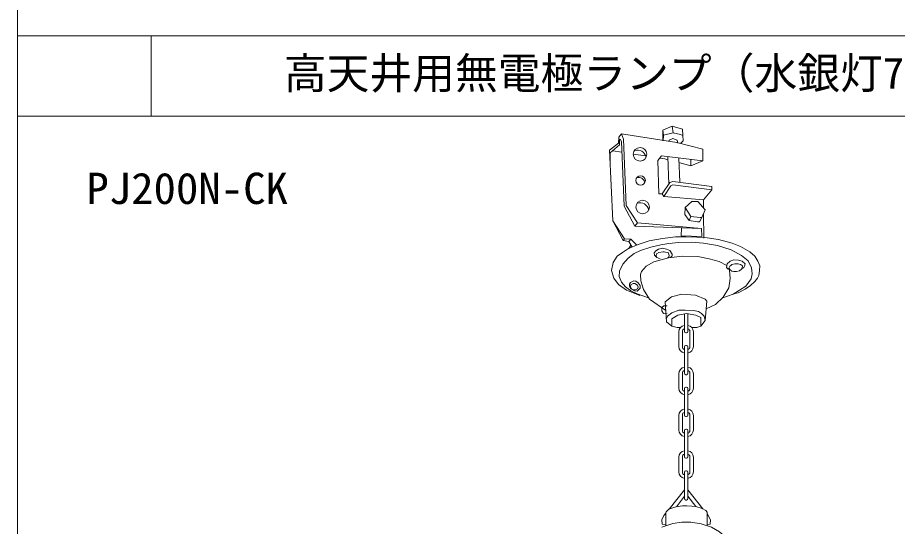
# Model space of a CAD drawing. Units: millimetres, scale not verified. Extents: x -1348 to 1152, y -2025 to -250.
# Drawn here: x -1347.9 to -936.7, y -922.9 to -684.9 of the extents above; entities that cross this region are included whole.
import ezdxf
from ezdxf.enums import TextEntityAlignment as Align

# ---------------------------------------------------------------- set-up
doc = ezdxf.new("R2010")
doc.units = ezdxf.units.MM
doc.header["$LTSCALE"] = 5
doc.layers.add('0-0_絵', color=7, linetype='Continuous', lineweight=20)
doc.layers.add('0-2_枠', color=7, linetype='Continuous', lineweight=20)
doc.layers.add('0-1_文字', color=7, linetype='Continuous')
doc.styles.add('ＭＳ ゴシック', font='')
doc.styles.get('ＭＳ ゴシック').set_extended_font_data('MS Gothic')

msp = doc.modelspace()

# ---------------------------------------------------------------- linework, layer by layer
at = {"layer": '0-0_絵'}
for p, q in [((-1041.463, -738.803), (-1041.964, -735.728)), ((-1046.344, -737.527), (-1045.994, -739.905)), ((-1070.929, -751.723), (-1070.929, -748.25)), ((-1065.497, -747.904), (-1069.746, -747.24)), ((-1054.331, -749.649), (-1060.15, -748.74)), ((-1043.591, -762.8), (-1043.977, -750.029)), ((-1038.896, -750.806), (-1038.333, -761.727)), ((-1033.3, -751.24), (-1033.3, -754.217)), ((-1045.877, -768.561), (-1046.729, -767.425)), ((-1027.321, -776.565), (-1027.191, -788.055)), ((-1058.114, -780.988), (-1059.411, -782.513)), ((-1033.271, -778.014), (-1034.093, -779.84)), ((-1029.163, -780.388), (-1028.158, -778.379)), ((-1061.298, -788.611), (-1064.23, -788.414)), ((-1060.709, -792.241), (-1062.295, -789.66)), ((-1061.237, -791.382), (-1062.263, -792.905)), ((-1049.088, -797.177), (-1050.226, -796.072)), ((-1049.088, -797.177), (-1047.561, -797.827)), ((-1044.061, -797.301), (-1043.514, -796.836)), ((-1055.704, -815.15), (-1053.027, -815.998)), ((-1044.174, -824.621), (-1044.675, -825.724)), ((-1044.215, -824.712), (-1044.111, -824.573)), ((-1036.28, -823.562), (-1036.28, -831.785)), ((-1034.61, -831.785), (-1034.61, -823.476)), ((-1038.835, -838.745), (-1038.835, -831.944)), ((-1037.165, -831.685), (-1037.165, -839.004)), ((-1035.655, -832.41), (-1035.235, -832.41)), ((-1033.724, -839.004), (-1033.724, -831.685)), ((-1032.054, -831.944), (-1032.054, -838.745)), ((-1036.28, -838.904), (-1036.28, -851.332)), ((-1035.235, -838.279), (-1035.655, -838.279)), ((-1034.61, -851.332), (-1034.61, -838.904)), ((-1037.165, -851.231), (-1037.165, -858.55)), ((-1033.724, -858.55), (-1033.724, -851.231)), ((-1038.835, -851.491), (-1038.835, -858.291)), ((-1035.235, -851.957), (-1035.655, -851.957)), ((-1032.054, -858.291), (-1032.054, -851.491)), ((-1036.28, -858.45), (-1036.28, -870.878)), ((-1035.655, -857.825), (-1035.235, -857.825)), ((-1034.61, -870.878), (-1034.61, -858.45)), ((-1038.835, -877.838), (-1038.835, -871.037)), ((-1037.165, -870.778), (-1037.165, -878.097)), ((-1035.655, -871.503), (-1035.235, -871.503)), ((-1033.724, -878.097), (-1033.724, -870.778)), ((-1032.054, -871.037), (-1032.054, -877.838)), ((-1036.28, -877.997), (-1036.28, -890.425)), ((-1035.235, -877.372), (-1035.655, -877.372)), ((-1034.61, -890.425), (-1034.61, -877.997)), ((-1038.835, -890.584), (-1038.835, -897.384)), ((-1037.165, -890.325), (-1037.165, -897.643)), ((-1035.235, -891.05), (-1035.655, -891.05)), ((-1033.724, -897.643), (-1033.724, -890.325)), ((-1032.054, -897.384), (-1032.054, -890.584)), ((-1036.28, -897.543), (-1036.28, -909.971)), ((-1035.655, -896.918), (-1035.235, -896.918)), ((-1034.61, -909.971), (-1034.61, -897.543)), ((-1043.431, -914.846), (-1036.28, -905.766)), ((-1036.28, -908.718), (-1039.948, -913.698)), ((-1034.61, -905.766), (-1027.605, -914.66)), ((-1030.986, -913.638), (-1034.61, -908.718)), ((-1035.655, -910.596), (-1035.235, -910.596)), ((-1044.923, -916.64), (-1044.923, -922.52))]:
    msp.add_line(p, q, dxfattribs=at)
for points in [[(-1046.266, -742.22), (-1046.344, -737.527), (-1041.964, -735.728), (-1037.192, -737.058), (-1037.031, -740.017)], [(-1028.134, -787.347), (-1028.302, -783.522), (-1058.114, -780.988), (-1063.464, -772.776), (-1064.744, -741.851), (-1065.597, -739.292), (-1066.877, -740.785), (-1067.09, -743.664), (-1071.234, -747.008), (-1069.689, -779.968), (-1064.23, -788.414), (-1064.848, -789.238), (-1069.689, -779.968)], [(-1065.597, -739.292), (-1039.846, -743.316), (-1027.663, -746.502), (-1027.601, -751.911), (-1047.013, -749.627), (-1048.718, -751.804), (-1048.15, -767.331), (-1046.729, -767.425), (-1043.132, -762.124), (-1041.617, -761.556), (-1023.44, -763.922), (-1023.44, -765.532), (-1027.393, -770.204), (-1027.352, -773.871)], [(-1046.117, -742.599), (-1045.994, -739.905), (-1041.463, -738.803), (-1038.157, -739.538), (-1037.031, -740.017), (-1036.89, -742.552), (-1038.017, -743.82)], [(-1070.929, -748.25), (-1066.557, -744.517), (-1066.557, -742.065), (-1066.237, -741.745), (-1065.722, -742.877), (-1064.37, -773.13)], [(-1039.372, -743.65), (-1039.563, -742.311), (-1041.667, -741.546), (-1043.388, -742.311), (-1043.403, -742.739)], [(-1043.934, -751.436), (-1045.483, -751.031), (-1047.826, -750.665)], [(-1027.601, -751.911), (-1033.3, -754.217), (-1038.794, -752.781)], [(-1027.393, -770.204), (-1045.877, -768.561), (-1042.564, -763.638), (-1041.617, -763.165), (-1023.44, -765.532)], [(-1064.37, -773.13), (-1059.411, -782.513), (-1028.302, -783.522)], [(-1029.163, -780.388), (-1030.076, -780.479), (-1034.093, -779.84), (-1036.011, -777.009), (-1035.919, -773.813)], [(-1028.134, -787.347), (-1037.728, -786.954), (-1037.649, -783.258)], [(-1035.574, -787.401), (-1040.451, -787.48), (-1046.447, -788.2), (-1052.683, -789.399), (-1057.799, -790.998), (-1062.352, -792.943), (-1065.266, -794.747), (-1067.695, -796.482), (-1069.499, -799.535), (-1070.401, -803.212), (-1069.291, -806.82), (-1067.07, -809.804), (-1063.393, -812.475), (-1057.079, -814.938)], [(-1064.848, -789.238), (-1062.295, -789.66), (-1061.298, -788.611), (-1058.565, -791.325)], [(-1035.574, -787.401), (-1030.457, -787.56), (-1025.58, -787.88), (-1020.384, -788.76), (-1013.908, -790.439), (-1010.071, -791.958), (-1005.673, -794.516), (-1003.275, -796.515), (-1001.916, -798.913), (-1001.036, -801.072), (-1001.116, -803.23), (-1001.516, -805.629), (-1002.156, -806.748), (-1003.355, -808.347), (-1005.354, -810.186), (-1007.832, -812.024), (-1011.11, -813.623), (-1013.271, -814.149)], [(-1055.704, -815.15), (-1058.415, -814.182), (-1061.277, -812.697), (-1063.8, -810.815), (-1065.737, -808.652), (-1066.698, -806.035), (-1066.581, -803.476), (-1065.087, -800.206), (-1062.569, -797.509), (-1059.808, -795.273), (-1056.75, -793.793), (-1051.943, -792.343), (-1047.222, -791.163), (-1043.463, -790.587), (-1038.988, -790.085), (-1032.824, -789.948), (-1027.39, -790.359), (-1020.815, -791.546), (-1014.422, -793.555), (-1009.536, -796.158), (-1006.516, -798.71), (-1004.948, -801.975), (-1004.557, -804.718), (-1005.079, -807.069), (-1007.561, -810.596), (-1013.438, -814.253), (-1018.794, -816.212)], [(-1050.226, -796.072), (-1050.421, -795), (-1049.608, -793.993), (-1048.438, -793.245), (-1046.554, -792.791), (-1044.637, -793.18), (-1043.142, -793.928), (-1041.972, -795.52), (-1042.037, -796.397), (-1042.752, -797.21)], [(-1016.389, -800.889), (-1019.96, -799.057), (-1024.741, -797.699), (-1029.958, -796.612), (-1037.13, -796.558), (-1043.704, -797.318), (-1050.604, -799.147), (-1054.207, -801.135), (-1056.319, -803.682), (-1056.723, -805.111), (-1056.567, -808.124), (-1055.387, -812.162), (-1052.612, -816.673), (-1044.921, -821.928)], [(-1043.514, -796.836), (-1043.429, -796.38), (-1043.715, -794.929), (-1045.754, -794.509), (-1046.217, -794.549), (-1048.22, -794.766), (-1049.261, -795.443), (-1049.521, -796.328), (-1049.195, -796.993)], [(-1014.976, -802.915), (-1015.815, -802.655), (-1016.612, -801.744), (-1016.214, -800.094), (-1014.791, -798.785), (-1013.141, -798.273), (-1011.035, -798.33), (-1009.214, -798.785), (-1007.905, -800.094), (-1008.133, -801.118), (-1008.531, -801.858), (-1008.872, -802.143), (-1009.271, -802.086), (-1009.157, -801.005), (-1010.067, -800.492), (-1011.149, -800.151), (-1012.685, -800.094), (-1014.108, -800.492), (-1014.62, -800.834), (-1015.019, -801.232), (-1015.36, -801.744), (-1015.417, -802.143), (-1014.905, -802.94), (-1014.108, -803.566), (-1013.141, -803.679), (-1011.889, -803.736), (-1010.523, -803.395), (-1009.555, -802.655), (-1009.271, -802.2), (-1009.271, -802.086)], [(-1018.18, -815.745), (-1015.525, -811.329), (-1014.86, -806.94), (-1015.192, -803.083), (-1015.347, -802.8)], [(-1018.18, -815.745), (-1021.686, -819.092), (-1026.084, -821.154)], [(-1044.344, -823.15), (-1045.984, -823.277), (-1046.742, -822.141), (-1046.742, -820.5), (-1045.858, -819.743), (-1044.344, -819.743)], [(-1044.174, -824.621), (-1042.102, -823.067), (-1038.846, -821.809), (-1035.886, -821.735), (-1031.964, -821.957), (-1029.67, -822.475), (-1028.338, -823.363), (-1027.08, -824.547), (-1026.547, -826.539)], [(-1038.198, -829.92), (-1039.664, -829.92), (-1042.136, -829.252)], [(-1028.617, -829.252), (-1030.51, -829.92), (-1032.689, -829.92)], [(-1044.923, -922.056), (-1046.611, -921.816), (-1046.777, -919.876), (-1045.798, -917.852), (-1044.923, -916.742)], [(-1027.894, -914.495), (-1030.863, -913.651), (-1032.787, -913.451), (-1035.098, -913.346), (-1037.141, -913.38), (-1040.253, -913.733), (-1043.613, -914.91), (-1044.825, -916.07), (-1044.921, -916.64)], [(-1027.894, -914.495), (-1026.171, -915.477), (-1025.682, -916.264), (-1025.682, -922.582)], [(-1046.866, -923.228), (-1041.714, -921.642), (-1037.4, -920.959), (-1033.222, -920.974), (-1028.406, -921.726), (-1023.633, -923.248), (-1019.782, -925.452), (-1017.187, -927.798), (-1015.907, -929.574), (-1014.904, -931.301)], [(-1025.682, -922.015), (-1024.278, -921.816), (-1024.112, -919.876), (-1025.091, -917.852), (-1025.682, -917.102)]]:
    msp.add_lwpolyline(points, dxfattribs=at)
for points in [[(-1026.515, -774.818), (-1029.984, -770.892), (-1032.815, -770.983), (-1035.919, -773.813), (-1033.271, -778.014), (-1028.889, -778.47), (-1028.158, -778.379)], [(-1061.336, -811.853), (-1059.623, -812.784), (-1058.357, -812.821), (-1056.935, -811.553), (-1056.957, -810.311), (-1057.938, -808.917), (-1059.027, -808.154), (-1059.964, -808.11), (-1061.38, -808.873), (-1061.881, -809.679), (-1061.895, -810.773)], [(-1060.844, -811.878), (-1061.465, -811.144), (-1061.465, -810.636), (-1061.296, -809.958), (-1060.267, -809.261), (-1059.438, -809.261), (-1058.196, -810.02), (-1057.919, -810.987), (-1058.196, -811.746), (-1059.162, -812.229), (-1060.267, -812.229)], [(-1045.279, -817.875), (-1044.56, -827.226), (-1042.136, -829.252), (-1042.136, -825.776), (-1039.277, -824.133), (-1035.272, -823.37), (-1030.885, -824.07), (-1028.617, -825.267), (-1028.617, -829.252), (-1026.547, -826.539), (-1025.779, -817.6), (-1026.622, -816.555), (-1031.139, -814.765), (-1037.422, -814.273), (-1042.227, -815.505)]]:
    msp.add_lwpolyline(points, close=True, dxfattribs=at)
for centre, radius in [((-1056.992, -748.865), 3.161), ((-1056.722, -761.094), 2.212), ((-1055.782, -773.526), 3.161)]:
    msp.add_circle(centre, radius, dxfattribs=at)
for centre, radius, start, end in [((-1058.295, -751.058), 4.207, 10.74784, 107.78118), ((-1057.635, -762.629), 2.945, 10.74784, 107.78118), ((-1057.085, -775.719), 4.207, 10.74784, 107.78118), ((-1035.71, -831.944), 3.125, 100.49696, 180), ((-1035.915, -831.685), 1.25, 106.9435, 180), ((-1035.179, -831.944), 3.125, 0, 79.50304), ((-1034.974, -831.685), 1.25, 0, 73.0565), ((-1035.655, -831.785), 0.625, 180, 270), ((-1035.235, -831.785), 0.625, 270, 0), ((-1035.71, -838.745), 3.125, 180, 259.50304), ((-1035.655, -838.904), 0.625, 90, 180), ((-1035.235, -838.904), 0.625, 0, 90), ((-1035.179, -838.745), 3.125, 280.49696, 360), ((-1035.915, -839.004), 1.25, 180, 253.0565), ((-1034.974, -839.004), 1.25, 286.9435, 0), ((-1035.71, -851.491), 3.125, 100.49696, 180), ((-1035.915, -851.231), 1.25, 106.9435, 180), ((-1035.179, -851.491), 3.125, 0, 79.50304), ((-1034.974, -851.231), 1.25, 0, 73.0565), ((-1035.655, -851.332), 0.625, 180, 270), ((-1035.235, -851.332), 0.625, 270, 0), ((-1035.71, -858.291), 3.125, 180, 259.50304), ((-1035.915, -858.55), 1.25, 180, 253.0565), ((-1035.655, -858.45), 0.625, 90, 180), ((-1035.235, -858.45), 0.625, 0, 90), ((-1035.179, -858.291), 3.125, 280.49696, 360), ((-1034.974, -858.55), 1.25, 286.9435, 0), ((-1035.71, -871.037), 3.125, 100.49696, 180), ((-1035.915, -870.778), 1.25, 106.9435, 180), ((-1035.655, -870.878), 0.625, 180, 270), ((-1035.235, -870.878), 0.625, 270, 0), ((-1035.179, -871.037), 3.125, 0, 79.50304), ((-1034.974, -870.778), 1.25, 0, 73.0565), ((-1035.71, -877.838), 3.125, 180, 259.50304), ((-1035.915, -878.097), 1.25, 180, 253.0565), ((-1035.655, -877.997), 0.625, 90, 180), ((-1035.235, -877.997), 0.625, 0, 90), ((-1035.179, -877.838), 3.125, 280.49696, 360), ((-1034.974, -878.097), 1.25, 286.9435, 0), ((-1035.71, -890.584), 3.125, 100.49696, 180), ((-1035.179, -890.584), 3.125, 0, 79.50304), ((-1035.915, -890.325), 1.25, 106.9435, 180), ((-1035.655, -890.425), 0.625, 180, 270), ((-1035.235, -890.425), 0.625, 270, 0), ((-1034.974, -890.325), 1.25, 0, 73.0565), ((-1035.71, -897.384), 3.125, 180, 259.50304), ((-1035.915, -897.643), 1.25, 180, 253.0565), ((-1035.655, -897.543), 0.625, 90, 180), ((-1035.235, -897.543), 0.625, 0, 90), ((-1035.179, -897.384), 3.125, 280.49696, 360), ((-1034.974, -897.643), 1.25, 286.9435, 0), ((-1035.655, -909.971), 0.625, 180, 270), ((-1035.235, -909.971), 0.625, 270, 0)]:
    msp.add_arc(centre, radius, start, end, dxfattribs=at)
at = {"layer": '0-2_枠'}
for p, q in [((1152.055, -693.462), (-1347.945, -693.462)), ((-1285.445, -730.962), (-1285.445, -693.462)), ((-1347.945, -730.962), (1152.055, -730.962))]:
    msp.add_line(p, q, dxfattribs=at)
msp.add_lwpolyline([(-1347.945, -249.712), (-1347.945, -2024.712), (1152.055, -2024.712), (1152.055, -249.712)], close=True, dxfattribs=at)

# ---------------------------------------------------------------- texts
at = {"layer": '0-1_文字', "style": 'ＭＳ ゴシック'}
msp.add_text('高天井用無電極ランプ（水銀灯700W相当）', height=14.66, dxfattribs=at).set_placement((-1223.487, -722.642), align=Align.BOTTOM_LEFT)
at = {"layer": '0-1_文字', "style": 'ＭＳ ゴシック', "width": 1.05}
msp.add_text('PJ200N-CK', height=14.66, dxfattribs=at).set_placement((-1315.804, -776.521), align=Align.BOTTOM_LEFT)

doc.saveas('drawing.dxf')
